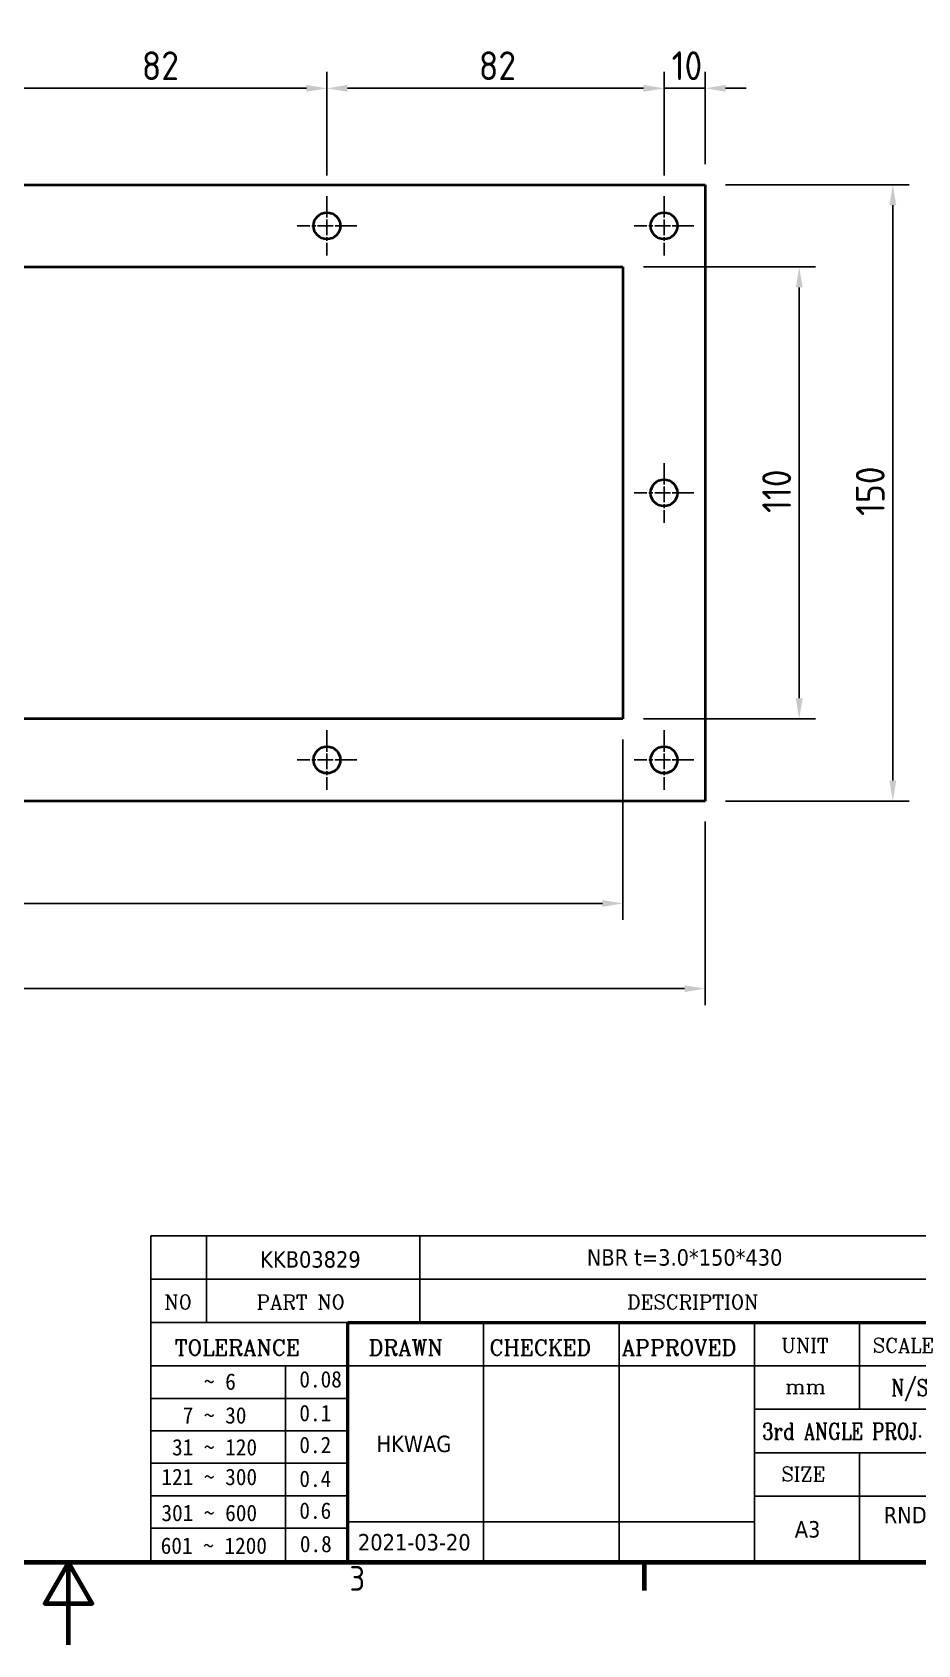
# Model space of a CAD drawing. Header units: millimetres. Extents: x 0 to 840, y 0 to 594.
# Drawn here: x 411.2 to 626.6, y 0 to 392.4 of the extents above; entities that cross this region are included whole.
import ezdxf
from ezdxf.enums import TextEntityAlignment as Align

# ---------------------------------------------------------------- set-up
doc = ezdxf.new("R2010")
doc.units = ezdxf.units.MM
doc.header["$LTSCALE"] = 2
doc.linetypes.add('CHAIN', pattern=[0.35429999999999995, 0.2362, -0.0295, 0.0591, -0.0295])
doc.layers.get('0').update_dxf_attribs({"color": 3, "lineweight": 25})
for name, color, linetype, lineweight in [('가시적인 것(ISO)', 3, 'Continuous', 40), ('경계(ISO)', 7, 'Continuous', 70), ('제목(ISO)', 7, 'Continuous', 50), ('중심 표식(ISO)', 1, 'Continuous', 25), ('치수(ISO)', 7, 'Continuous', 25)]:
    doc.layers.add(name, color=color, linetype=linetype, lineweight=lineweight)
doc.styles.add('HAN_291', font='')
doc.styles.add('RC_284', font='ROMANC.shx')
doc.styles.add('RC_287', font='ROMANC.shx')
doc.styles.add('문자 텍스트_M2B', font='isocp.shx')
doc.styles.add('치수 텍스트_PSTEK_POSCO', font='isocp.shx')
doc.styles.add('텍스트 스타일198', font='tahoma.ttf')
doc.styles.add('텍스트 스타일333', font='ROMANC.shx', dxfattribs={"width": 0.800000011920929})
doc.styles.get('HAN_291').set_extended_font_data('GulimChe')
doc.dimstyles.new('치수_PSTEK_POSCO', dxfattribs={"dimscale": 2, "dimtxt": 3.5, "dimasz": 2.5, "dimexe": 2, "dimexo": 2.5, "dimgap": 1, "dimtad": 1, "dimrnd": 1e-08, "dimdsep": 46, "dimtxsty": '치수 텍스트_PSTEK_POSCO', "dimcen": 0.09, "dimdle": 10, "dimclrd": 7, "dimclre": 7, "dimclrt": 2, "dimadec": 1, "dimazin": 2, "dimtfac": 1, "dimtmove": 0, "dimatfit": 3, "dimfxl": 0, "dimtolj": 1, "dimlwd": -1, "dimlwe": -1, "dimarcsym": 0})

# ---------------------------------------------------------------- blocks, each defined once
blk = doc.blocks.new('경계 Default Border')
at = {"layer": '경계(ISO)'}
blk.add_line((280, 10), (280, 6.599999666213989), dxfattribs=at)
at = {"layer": '경계(ISO)', "flags": 128}
for points in [[(10, 10), (10, 287.0000076293945), (410, 287.0000076293945), (410, 10), (10, 10)], [(210, 0), (210, 10), (207.1132469177246, 5), (212.8867530822754, 5), (210, 10)]]:
    blk.add_lwpolyline(points, dxfattribs=at)
at = {"layer": '경계(ISO)', "color": 2, "insert": (244.1685395229535, 6.57139439638704), "char_height": 3.00000011920929, "attachment_point": 7, "style": '문자 텍스트_M2B'}
blk.add_mtext('3', dxfattribs=at)
blk = doc.blocks.new('제목 블록 PSTEK')
at = {"color": 180}
for p, q in [((182.475792979055, 11.79100474011392), (182.4757929790549, 51.56524660363496)), ((182.4757929790549, 51.56524660363496), (372.4757929537551, 51.56524660363496)), ((189.2651435055721, 51.56524660363496), (189.2651435055722, 41.00524660363494)), ((215.2152739891528, 41.00524660363494), (215.2152739891528, 51.56524660363496)), ((182.475792979055, 46.2852466036349), (372.4757929537551, 46.28524660363492)), ((182.475792979055, 41.00524660363493), (206.451475290024, 41.00524660363493)), ((222.9401812389276, 11.79100474011392), (222.9401812389276, 41.00524660363494)), ((239.4288871878316, 11.79100474011392), (239.4288871878316, 41.00524660363494)), ((255.9175931367356, 11.79100474011392), (255.9175931367356, 41.00524660363494)), ((268.6918866058747, 41.00524660363494), (268.6918866058747, 30.44524660363498)), ((182.475792979055, 35.72524660363497), (206.451475290024, 35.72524660363497)), ((198.8621818849491, 12.02524660363491), (198.8621818849491, 35.72524660363497)), ((206.451475290024, 35.72524660363497), (372.4757929537551, 35.72524660363497)), ((182.475792979055, 31.77524660363492), (206.451475290024, 31.77524660363492)), ((255.917593136736, 30.44524660363498), (372.4757929537552, 30.44524660363501)), ((182.475792979055, 27.82524660363487), (206.451475290024, 27.82524660363487)), ((182.475792979055, 23.87524660363505), (206.451475290024, 23.87524660363505)), ((255.9175931367359, 25.16524660363502), (372.4757929537552, 25.165246603635)), ((268.6918866058744, 25.16524660363502), (268.6918866058744, 11.79100474011392)), ((182.475792979055, 19.92524660363478), (206.451475290024, 19.92524660363478)), ((255.9175931367359, 19.88524660363481), (310.0881549537553, 19.88524660363481)), ((182.475792979055, 15.97524660363496), (206.451475290024, 15.97524660363496)), ((206.451475290024, 16.74100474011396), (255.9175931367359, 16.74100474011396)), ((182.475792979055, 11.79100474011392), (372.4757929537551, 11.79100474011389))]:
    blk.add_line(p, q, dxfattribs=at)
at = {"color": 7, "lineweight": 50}
for p, q in [((206.4514752900237, 11.79100474011392), (206.4514752900237, 41.00524660363494)), ((206.451475290024, 41.00524660363494), (372.4757929537551, 41.00524660363496))]:
    blk.add_line(p, q, dxfattribs=at)
at = {"layer": '제목(ISO)', "lineweight": 18}
blk.add_line((182.475792979055, 35.72500474011393), (182.475792979055, 11.79100474011392), dxfattribs=at)
at = {"color": 2}
for s, height, style, p in [('NO', 1.742399930953979, 'RC_284', (184.135398793432, 42.62317362549192)), ('PART NO', 1.742399930953979, 'RC_284', (195.3359407378685, 42.62317362549192)), ('DESCRIPTION', 1.742399930953979, 'RC_284', (240.4025565652523, 42.62317362549192)), (' TOLERANCE', 1.899999976158142, 'RC_287', (184.0872874387979, 37.00893196870329)), ('DRAWN', 1.899999976158142, 'RC_287', (208.9766620976279, 37.00893196870329)), ('CHECKED', 1.899999976158142, 'RC_287', (223.6856844514997, 37.00893196870329)), ('APPROVED', 1.899999976158142, 'RC_287', (239.7795453577791, 37.00893196870329)), ('UNIT', 1.742399930953979, 'RC_284', (259.1652673287452, 37.34317362549218)), ('SCALE', 1.742399930953979, 'RC_284', (270.2934779252897, 37.34317362549218)), ('    ~ 6', 2.000000029802322, 'HAN_291', (183.7721304966814, 32.8176515608431)), ('0.08', 2.000000029802322, 'HAN_291', (200.5467345600617, 33.09873600004101)), ('mm', 1.742399930953979, 'RC_284', (259.6505418159997, 32.3543089683787)), ('  7 ~ 30', 2.000000029802322, 'HAN_291', (183.7721304966814, 28.70538114822415)), ('0.1', 2.000000029802322, 'HAN_291', (200.5467345600617, 28.98646558742206)), (' 31 ~ 120', 2.000000029802322, 'HAN_291', (183.7721304966814, 24.82628181916237)), ('0.2', 2.000000029802322, 'HAN_291', (200.5467345600617, 25.10736625836028)), ('121 ~ 300', 2.000000029802322, 'HAN_291', (183.7721304966814, 21.21401206133254)), ('0.4', 2.000000029802322, 'HAN_291', (200.5467345600617, 20.99509650053045)), ('SIZE', 1.742399930953979, 'RC_284', (259.1652673287452, 21.69497768947366)), ('301 ~ 600', 2.000000029802322, 'HAN_291', (183.7721304966814, 16.83491273227077)), ('0.6', 2.000000029802322, 'HAN_291', (200.5467345600617, 17.11599717146868)), ('601 ~ 1200', 2.000000029802322, 'HAN_291', (183.6802025156883, 12.84759660881125)), ('0.8', 2.000000029802322, 'HAN_291', (200.6097246063884, 13.05732192299702))]:
    blk.add_text(s, height=height, dxfattribs=dict(at, style=style)).set_placement(p)
at = {"color": 7, "style": '텍스트 스타일333', "width": 0.7999999523162842}
blk.add_text('N/S', height=2.000000029802322, dxfattribs=at).set_placement((274.7838860285014, 33.08524660363496), align=Align.MIDDLE_CENTER)
at = {"color": 2, "style": '텍스트 스타일333', "width": 0.7999999523162842}
blk.add_text('3rd ANGLE PROJ.', height=2.000000029802322, dxfattribs=at).set_placement((256.8430306642954, 26.76148381654429))
at = {"layer": '제목(ISO)', "style": '텍스트 스타일198'}
for tag, p in [('부품_번호_001', (195.7917158270996, 47.68004260673702)), ('설명_001', (235.5158405773806, 47.92245856837096)), ('재질_001', (292.7761773320554, 47.92524658873383)), ("3._Q'TY_001", (312.7051684940307, 47.92188863680521)), ('질량\\P3;_001', (350.3046145979153, 48.1643332325385)), ('1._MODEL_NAME_001', (328.0471947388506, 37.34308406982311)), ('제목_001', (336.3979558886313, 32.12268535370653)), ('설계자_001', (209.9396160013646, 25.23446884679021)), ('부품_번호_001', (334.4509560803315, 26.8052465951949)), ('프로젝트_001', (271.6304945365308, 16.57270180080504)), ('시트_크기_001', (260.807090429518, 14.83812566343425)), ('작성_날짜_001', (207.6723224966676, 13.26600473167383)), ('프로젝트_002', (286.6403537393983, 13.14882256215354))]:
    blk.add_attdef(tag, p, '', height=2.000000029802322, dxfattribs=at)
for tag, p in [('4._COLOR', (327.6805273250926, 48.92524660363493)), ('점검자', (231.1845342133799, 26.23312567187446)), ('엔지니어링_승인자', (247.673240162284, 26.23312567187446)), ('점검_날짜', (231.1845342133799, 14.26600474011394)), ('엔지니어링_승인_날짜', (247.6732401622839, 14.26600474011394))]:
    blk.add_attdef(tag, text='', height=2.000000029802322, dxfattribs=at).set_placement(p, align=Align.MIDDLE_CENTER)
blk = doc.blocks.new('*D26')
at = {"layer": 'Defpoints', "color": 0, "transparency": 16777216}
for p in [(482.8545713136298, 378.7997903864079), (400.8545713136298, 352.58718738586), (482.8545713136298, 352.58718738586)]:
    blk.add_point(p, dxfattribs=at)
at = {"layer": '치수(ISO)', "color": 7, "transparency": 16777216}
for p, q in [((400.8545713136298, 357.58718738586), (400.8545713136298, 382.7997903864079)), ((482.8545713136298, 357.58718738586), (482.8545713136298, 382.7997903864079)), ((405.8545713136298, 378.7997903864079), (477.8545713136298, 378.7997903864079))]:
    blk.add_line(p, q, dxfattribs=at)
for points in [[(405.8545713136298, 379.6331237197413), (405.8545713136298, 377.9664570530746), (400.8545713136298, 378.7997903864079)], [(477.8545713136298, 379.6331237197413), (477.8545713136298, 377.9664570530746), (482.8545713136298, 378.7997903864079)]]:
    blk.add_solid(points, dxfattribs=at)
at = {"layer": '치수(ISO)', "color": 2, "transparency": 16777216, "insert": (437.8143646207164, 384.3004793627859), "char_height": 7, "attachment_point": 4, "style": '치수 텍스트_PSTEK_POSCO'}
blk.add_mtext('\\A1;82', dxfattribs=at)
blk = doc.blocks.new('*D27')
at = {"layer": 'Defpoints', "color": 0, "transparency": 16777216}
for p in [(564.8545713136298, 378.7997903864079), (482.8545713136298, 352.58718738586), (564.8545713136298, 352.58718738586)]:
    blk.add_point(p, dxfattribs=at)
at = {"layer": '치수(ISO)', "color": 7, "transparency": 16777216}
for p, q in [((482.8545713136298, 357.58718738586), (482.8545713136298, 382.7997903864079)), ((564.8545713136298, 357.58718738586), (564.8545713136298, 382.7997903864079)), ((487.8545713136298, 378.7997903864079), (559.8545713136298, 378.7997903864079))]:
    blk.add_line(p, q, dxfattribs=at)
for points in [[(487.8545713136298, 379.6331237197413), (487.8545713136298, 377.9664570530746), (482.8545713136298, 378.7997903864079)], [(559.8545713136298, 379.6331237197413), (559.8545713136298, 377.9664570530746), (564.8545713136298, 378.7997903864079)]]:
    blk.add_solid(points, dxfattribs=at)
at = {"layer": '치수(ISO)', "color": 2, "transparency": 16777216, "insert": (519.8143646207164, 384.3004793627859), "char_height": 7, "attachment_point": 4, "style": '치수 텍스트_PSTEK_POSCO'}
blk.add_mtext('\\A1;82', dxfattribs=at)
blk = doc.blocks.new('*D28')
at = {"layer": 'Defpoints', "color": 0, "transparency": 16777216}
for p in [(574.8545713136298, 378.7997903864079), (574.8545713136298, 355.33718738586), (564.8545713136298, 352.58718738586)]:
    blk.add_point(p, dxfattribs=at)
at = {"layer": '치수(ISO)', "color": 7, "transparency": 16777216}
for p, q in [((564.8545713136298, 357.58718738586), (564.8545713136298, 382.7997903864079)), ((574.8545713136298, 360.33718738586), (574.8545713136298, 382.7997903864079)), ((559.8545713136298, 378.7997903864079), (554.8545713136298, 378.7997903864079)), ((564.8545713136298, 378.7997903864079), (574.8545713136298, 378.7997903864079)), ((579.8545713136298, 378.7997903864079), (584.8545713136298, 378.7997903864079))]:
    blk.add_line(p, q, dxfattribs=at)
for points in [[(559.8545713136298, 379.6331237197413), (559.8545713136298, 377.9664570530746), (564.8545713136298, 378.7997903864079)], [(579.8545713136298, 379.6331237197413), (579.8545713136298, 377.9664570530746), (574.8545713136298, 378.7997903864079)]]:
    blk.add_solid(points, dxfattribs=at)
at = {"layer": '치수(ISO)', "color": 2, "transparency": 16777216, "insert": (566.7018154081179, 384.2997903864079), "char_height": 7, "attachment_point": 4, "style": '치수 텍스트_PSTEK_POSCO'}
blk.add_mtext('\\A1;10', dxfattribs=at)
blk = doc.blocks.new('*D33')
at = {"layer": 'Defpoints', "color": 0, "transparency": 16777216}
for p in [(164.8545713136298, 225.33718738586), (554.8545713136298, 225.33718738586), (164.8545713136298, 180.4268160257469)]:
    blk.add_point(p, dxfattribs=at)
at = {"layer": '치수(ISO)', "color": 7, "transparency": 16777216}
for p, q in [((164.8545713136298, 220.33718738586), (164.8545713136298, 176.4268160257469)), ((554.8545713136298, 220.33718738586), (554.8545713136298, 176.4268160257469)), ((549.8545713136298, 180.4268160257469), (169.8545713136298, 180.4268160257469))]:
    blk.add_line(p, q, dxfattribs=at)
for points in [[(169.8545713136298, 181.2601493590803), (169.8545713136298, 179.5934826924136), (164.8545713136298, 180.4268160257469)], [(549.8545713136298, 181.2601493590803), (549.8545713136298, 179.5934826924136), (554.8545713136298, 180.4268160257469)]]:
    blk.add_solid(points, dxfattribs=at)
at = {"layer": '치수(ISO)', "color": 2, "transparency": 16777216, "insert": (353.539585251388, 185.9268160257469), "char_height": 7, "attachment_point": 4, "style": '치수 텍스트_PSTEK_POSCO'}
blk.add_mtext('\\A1;390', dxfattribs=at)
blk = doc.blocks.new('*D34')
at = {"layer": 'Defpoints', "color": 0, "transparency": 16777216}
for p in [(144.8545713136298, 205.33718738586), (574.8545713136298, 205.33718738586), (144.8545713136298, 159.6786219681058)]:
    blk.add_point(p, dxfattribs=at)
at = {"layer": '치수(ISO)', "color": 7, "transparency": 16777216}
for p, q in [((144.8545713136298, 200.33718738586), (144.8545713136298, 155.6786219681058)), ((574.8545713136298, 200.33718738586), (574.8545713136298, 155.6786219681058)), ((569.8545713136298, 159.6786219681058), (149.8545713136298, 159.6786219681058))]:
    blk.add_line(p, q, dxfattribs=at)
for points in [[(149.8545713136298, 160.5119553014392), (149.8545713136298, 158.8452886347725), (144.8545713136298, 159.6786219681058)], [(569.8545713136298, 160.5119553014392), (569.8545713136298, 158.8452886347725), (574.8545713136298, 159.6786219681058)]]:
    blk.add_solid(points, dxfattribs=at)
at = {"layer": '치수(ISO)', "color": 2, "transparency": 16777216, "insert": (353.201815408118, 165.1786219681058), "char_height": 7, "attachment_point": 4, "style": '치수 텍스트_PSTEK_POSCO'}
blk.add_mtext('\\A1;430', dxfattribs=at)
blk = doc.blocks.new('*D35')
at = {"layer": 'Defpoints', "color": 0, "transparency": 16777216}
for p in [(554.8545713136298, 335.33718738586), (554.8545713136298, 225.33718738586), (597.7499037101948, 225.33718738586)]:
    blk.add_point(p, dxfattribs=at)
at = {"layer": '치수(ISO)', "color": 7, "transparency": 16777216}
for p, q in [((559.8545713136298, 335.33718738586), (601.7499037101949, 335.33718738586)), ((597.7499037101949, 330.33718738586), (597.7499037101948, 230.33718738586)), ((559.8545713136298, 225.33718738586), (601.7499037101948, 225.33718738586))]:
    blk.add_line(p, q, dxfattribs=at)
for points in [[(596.9165703768615, 330.33718738586), (598.5832370435282, 330.33718738586), (597.7499037101949, 335.33718738586)], [(596.9165703768614, 230.33718738586), (598.5832370435281, 230.33718738586), (597.7499037101948, 225.33718738586)]]:
    blk.add_solid(points, dxfattribs=at)
at = {"layer": '치수(ISO)', "color": 2, "transparency": 16777216, "insert": (592.2499037101948, 275.4344314803482), "char_height": 7, "attachment_point": 4, "rotation": 90, "style": '치수 텍스트_PSTEK_POSCO'}
blk.add_mtext('\\A1;110', dxfattribs=at)
blk = doc.blocks.new('*D36')
at = {"layer": 'Defpoints', "color": 0, "transparency": 16777216}
for p in [(574.8545713136298, 355.33718738586), (574.8545713136298, 205.33718738586), (620.5223107200003, 205.33718738586)]:
    blk.add_point(p, dxfattribs=at)
at = {"layer": '치수(ISO)', "color": 7, "transparency": 16777216}
for p, q in [((579.8545713136298, 355.33718738586), (624.5223107200004, 355.33718738586)), ((620.5223107200004, 350.33718738586), (620.5223107200003, 210.33718738586)), ((579.8545713136298, 205.33718738586), (624.5223107200003, 205.33718738586))]:
    blk.add_line(p, q, dxfattribs=at)
for points in [[(619.688977386667, 350.33718738586), (621.3556440533338, 350.33718738586), (620.5223107200004, 355.33718738586)], [(619.6889773866669, 210.33718738586), (621.3556440533337, 210.33718738586), (620.5223107200003, 205.33718738586)]]:
    blk.add_solid(points, dxfattribs=at)
at = {"layer": '치수(ISO)', "color": 2, "transparency": 16777216, "insert": (615.0223107200003, 274.7344314803482), "char_height": 7, "attachment_point": 4, "rotation": 90, "style": '치수 텍스트_PSTEK_POSCO'}
blk.add_mtext('\\A1;150', dxfattribs=at)

msp = doc.modelspace()

# ---------------------------------------------------------------- linework, layer by layer
at = {"layer": '가시적인 것(ISO)'}
for p, q in [((144.8545713136298, 355.33718738586), (574.8545713136298, 355.33718738586)), ((574.8545713136298, 355.33718738586), (574.8545713136298, 205.33718738586)), ((164.8545713136298, 335.33718738586), (554.8545713136298, 335.33718738586)), ((554.8545713136298, 335.33718738586), (554.8545713136298, 225.33718738586)), ((554.8545713136298, 225.33718738586), (164.8545713136298, 225.33718738586)), ((574.8545713136298, 205.33718738586), (144.8545713136298, 205.33718738586))]:
    msp.add_line(p, q, dxfattribs=at)
for centre in [(482.8545713136298, 345.33718738586), (564.8545713136298, 345.33718738586), (564.8545713136299, 280.33718738586), (482.8545713136298, 215.33718738586), (564.8545713136298, 215.33718738586)]:
    msp.add_circle(centre, 3.25, dxfattribs=at)
at = {"layer": '중심 표식(ISO)', "linetype": 'CHAIN', "ltscale": 8.056153297424316}
for p, q in [((482.8545713136298, 352.58718738586), (482.8545713136298, 338.08718738586)), ((564.8545713136298, 352.58718738586), (564.8545713136298, 338.08718738586)), ((490.1045713136298, 345.33718738586), (475.6045713136298, 345.33718738586)), ((572.1045713136298, 345.33718738586), (557.6045713136298, 345.33718738586)), ((564.8545713136299, 287.58718738586), (564.8545713136299, 273.08718738586)), ((572.1045713136299, 280.33718738586), (557.6045713136298, 280.33718738586)), ((482.8545713136298, 222.58718738586), (482.8545713136298, 208.08718738586)), ((564.8545713136298, 222.58718738586), (564.8545713136298, 208.08718738586)), ((490.1045713136298, 215.33718738586), (475.6045713136298, 215.33718738586)), ((572.1045713136298, 215.33718738586), (557.6045713136298, 215.33718738586))]:
    msp.add_line(p, q, dxfattribs=at)

# ---------------------------------------------------------------- block references
at = {"xscale": 2, "yscale": 2, "zscale": 2}
msp.add_blockref('경계 Default Border', (0, 0), dxfattribs=at)
ref = msp.add_blockref('제목 블록 PSTEK', (75.04841409248968, -3.58200948022779), dxfattribs=dict(xscale=2, yscale=2, zscale=2))
ref.add_attrib('설계자_001', 'HKWAG', (494.9276460952188, 46.88692821335263), dxfattribs={"layer": '제목(ISO)', "height": 4.000000059604645, "style": '텍스트 스타일198'})
ref.add_attrib('프로젝트_001', 'RND_컨버터_2021_DC집진기', (618.3094031655511, 29.5633941213823), dxfattribs={"layer": '제목(ISO)', "height": 4.000000059604645, "style": '텍스트 스타일198'})
ref.add_attrib('시트_크기_001', 'A3', (596.6625949515255, 26.09424184664072), dxfattribs={"layer": '제목(ISO)', "height": 4.000000059604645, "style": '텍스트 스타일198'})
ref.add_attrib('작성_날짜_001', '2021-03-20', (490.3930590858249, 22.94999998311987), dxfattribs={"layer": '제목(ISO)', "height": 4.000000059604645, "style": '텍스트 스타일198'})
ref.add_attrib('설명_001', 'NBR t=3.0*150*430', (546.0800952472509, 92.26290765651414), dxfattribs={"layer": '제목(ISO)', "height": 4.000000059604645, "style": '텍스트 스타일198'})
ref.add_attrib('부품_번호_001', 'KKB03829', (466.6318457466889, 91.77807573324625), dxfattribs={"layer": '제목(ISO)', "height": 4.000000059604645, "style": '텍스트 스타일198'})

# ---------------------------------------------------------------- dimensions: what is measured, and where the dimension line sits
at = {"layer": '치수(ISO)', "color": 7}
for base, p1, p2, angle, override, picture, middle in [((482.8545713136298, 378.7997903864079), (400.8545713136298, 352.58718738586), (482.8545713136298, 352.58718738586), 180, {"dimdec": 2, "dimtp": 0, "dimtm": -0, "dimtdec": 2, "dimtofl": 0, "dimatfit": 1}, '*D26', (441.8745713136298, 378.7997903864079)), ((564.8545713136298, 378.7997903864079), (482.8545713136298, 352.58718738586), (564.8545713136298, 352.58718738586), 180, {"dimdec": 2, "dimtp": 0, "dimtm": -0, "dimtdec": 2, "dimtofl": 0, "dimatfit": 1}, '*D27', (523.8745713136299, 378.7997903864079)), ((574.8545713136298, 378.7997903864079), (564.8545713136298, 352.58718738586), (574.8545713136298, 355.33718738586), 180, {"dimdec": 2, "dimtp": 0, "dimtm": -0, "dimtdec": 2, "dimtofl": 1, "dimatfit": 1}, '*D28', (569.8545713136298, 378.7997903864079)), ((620.5223107200003, 205.33718738586), (574.8545713136298, 355.33718738586), (574.8545713136298, 205.33718738586), 90, {"dimdec": 2, "dimtp": 0, "dimtm": -0, "dimtdec": 2, "dimtofl": 0, "dimatfit": 1}, '*D36', (620.5223107200003, 280.33718738586)), ((597.7499037101948, 225.33718738586), (554.8545713136298, 335.33718738586), (554.8545713136298, 225.33718738586), 90, {"dimdec": 2, "dimtp": 0, "dimtm": -0, "dimtdec": 2, "dimtofl": 0, "dimatfit": 1}, '*D35', (597.7499037101948, 280.33718738586)), ((164.8545713136298, 180.4268160257469), (554.8545713136298, 225.33718738586), (164.8545713136298, 225.33718738586), 180, {"dimdec": 2, "dimtp": 0, "dimtm": -0, "dimtdec": 2, "dimtofl": 0, "dimatfit": 1}, '*D33', (359.8545713136298, 180.4268160257469)), ((144.8545713136298, 159.6786219681058), (574.8545713136298, 205.33718738586), (144.8545713136298, 205.33718738586), 180, {"dimdec": 2, "dimtp": 0, "dimtm": -0, "dimtdec": 2, "dimtofl": 0, "dimatfit": 1}, '*D34', (359.8545713136298, 159.6786219681058))]:
    dim = msp.add_linear_dim(base=base, p1=p1, p2=p2, angle=angle, dimstyle='치수_PSTEK_POSCO', override=override, dxfattribs=at)
    dim.commit()
    dim.dimension.update_dxf_attribs({"geometry": picture, "text_midpoint": middle, "dimtype": 160})

doc.saveas('drawing.dxf')
